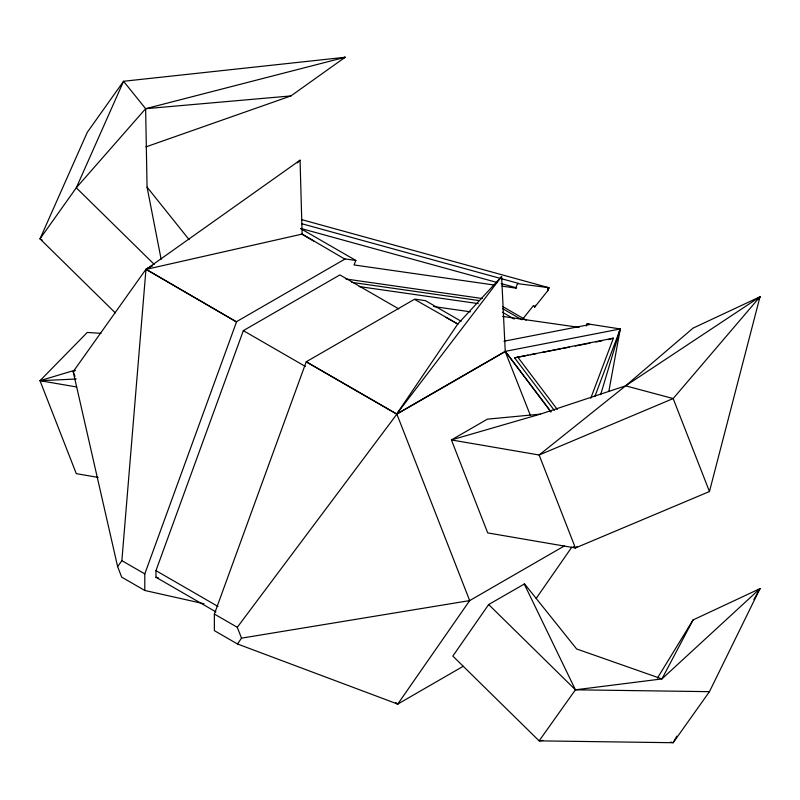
<?xml version="1.0" encoding="UTF-8"?>
<svg xmlns="http://www.w3.org/2000/svg" width="800" height="800" viewBox="0 0 800 800"><rect width="100%" height="100%" fill="white"/><g stroke="black" fill="none" stroke-linecap="round" stroke-linejoin="round"><path stroke-width="1.2" d="M204 603.75L144.79 590.47L121.68 577.13L117.63 566.62L121.87 560.65L145.97 269.27L152.42 265.55M522.57 319.23L533.47 305.55L534.65 307.18L547.74 290.75L548.79 287.68L301.51 219.59M608.81 391.55L620.29 328.96L587.11 323.79L586.19 326.03M709.45 491.53L760 296.79L693.07 328.11L625.63 385.83L539.13 455.01L451.41 439.93L487.71 532.9L575.42 547.97L709.45 491.53L673.16 398.56L625.63 385.83L540.31 414.15L451.41 439.93L487.39 419.16L540.31 414.15M548.58 288.89L548.79 287.68L517.52 283.62L515.68 288.09L502.11 286.15M600.65 394.69L620.29 328.96L618 328.88L620.29 328.96L618.64 333.68M534.65 307.18L535.29 305.29M547.74 290.75L548.79 287.68L548.42 288.98M144.79 590.47L144.79 573.89L236.63 321.61L345.18 258.94L355.86 260.47L354.02 264.95L494.7 285.09M215.91 611.87L155.96 577.26L155.96 570.65L243.34 330.64L339.88 274.91L398.76 308.9M463.3 666.24L397.74 704.09L237.47 643.98L214.37 630.64L214.37 614.06L306.22 361.79L414.76 299.12L425.45 300.65L461.09 321.23M590.75 398.28L613.41 338.15L514.6 357.82L554.36 410.46M594.82 396.57L620.29 328.96L618 329.15M753.88 599.48L760 588.63L661.93 678.92L576.61 648.95L524.54 583.9L488.66 604.54L452.84 656.07L539.13 740.86L673.16 742.72L709.45 691.66L760 588.63L693.07 619.94L657.41 678.13M693.07 619.94L661.93 678.92L575.42 689.81L539.13 740.86L542.83 740.4M758.82 298.99L760 296.79L625.63 385.83M676.83 736.2L673.16 742.72L670.78 742.08M550.91 411.82L505.24 351.36L501.62 276.55L457.81 323.97L396.7 414.03L306.22 361.79L396.88 414.13L469.67 600.6L397.74 704.09L395.59 702.85L397.74 704.09M237.47 643.98L241.52 638.15L469.67 600.6L564.25 546M536.2 598.38L571.81 547.15M241.52 638.15L237.29 627.29L396.88 414.13L505.42 351.46L550.98 411.86M501.62 276.55L396.7 414.03L505.24 351.36L620.29 328.96M760 296.79L673.16 398.56L539.13 455.01L575.42 547.97L577.37 546.42M145.89 146.91L290.92 95.93L345.15 57.28L145.63 108.7L76.29 187.79L40 238.85L115.31 312.87M758.29 590.43L760 588.63M297.45 162.87L300.07 160.19L302.13 234.09L345.18 259.31M98.17 477.41L76.29 473.65L40 380.68L87.28 332.45L100.98 333.34M300.07 160.19L146.15 269.37L236.63 321.97L145.97 269.27L73.18 371.68L117.63 566.62M152.59 265.65L146.15 269.37L302.13 234.09M75.32 370.44L73.18 371.68L74.97 376.35M342.87 58.28L345.15 57.28L123.57 81.27L87.28 132.32L40 238.85L42.21 240.02M611.45 338.82L613.41 338.15M76.66 386.98L40 380.68L74.67 370.29M342.76 57.98L345.15 57.28M517.52 283.62L518.54 283.41L301.48 223.64M515.68 288.09L516.7 287.88L501.11 283.59M503.95 341.24L589.77 324.53L587.11 323.79M514.6 357.82L527.94 355.22M530.37 354.75L536.44 353.57M542.51 352.39L560.71 348.84M563.14 348.37L569.21 347.19M575.27 346.01L589.84 343.17M595.9 341.99L601.97 340.81M608.04 339.63L610.47 339.16M154.26 264.42L76.29 187.79L123.57 81.27L145.63 108.7L290.92 95.93M40 380.68L76.2 379.02M488.66 604.54L575.42 689.81L709.45 691.66M345.99 279.01L482.32 298.53M351.8 282.36L479.51 300.64M359.17 286.57L478.28 303.62M433.48 306.53L470.5 311.83M502.58 316.43L579.09 327.38M505.14 351.42L530.29 415.16M155.96 577.26L158.37 577.8M300.84 228.44L497.51 282.6M446 317.39L457.85 324.18M502.69 306.55L526.24 320.15M502.53 308.6L521.86 319.76M502.37 312.2L514.19 319.02M300.77 228.67L355.86 260.47M457.81 323.97L414.76 299.48M243.34 330.64L305.43 366.49M155.96 570.65L218.05 606.5M121.87 560.65L144.79 573.89M214.37 614.06L237.29 627.29M302.09 234.26L313.94 241.15M573.39 546.57L575.42 547.97M547.6 287.93L548.42 288.71M145.63 108.7L147.06 187.11L189.09 239.62M517.54 356.81L557.3 409.45M524.24 583.99L575.42 689.81M147.06 187.11L161.14 259.31"/></g></svg>
